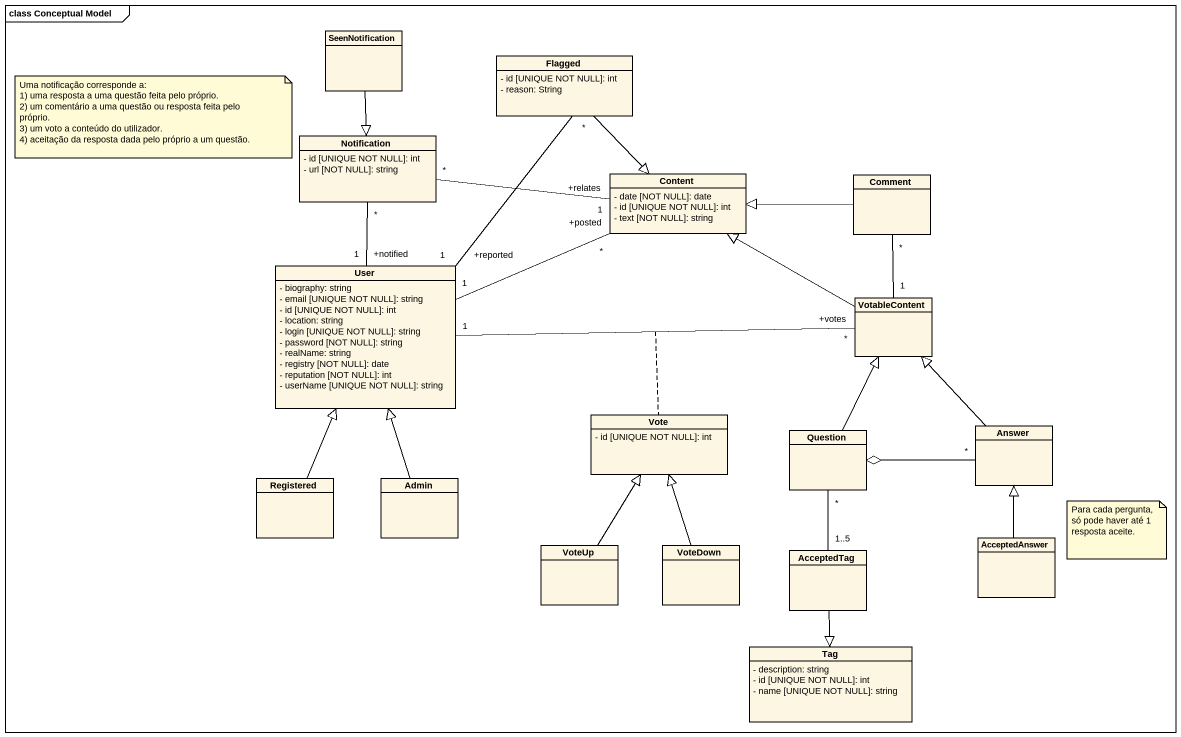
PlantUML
@startuml
mainframe class Conceptual Model
hide circle
hide empty members
skinparam classAttributeIconSize 0
class SeenNotification
class Flagged {
  - id [UNIQUE NOT NULL]: int
  - reason: String
}
class Notification {
  - id [UNIQUE NOT NULL]: int
  - url [NOT NULL]: string
}
class Content {
  - date [NOT NULL]: date
  - id [UNIQUE NOT NULL]: int
  - text [NOT NULL]: string
}
class Comment
class User {
  - biography: string
  - email [UNIQUE NOT NULL]: string
  - id [UNIQUE NOT NULL]: int
  - location: string
  - login [UNIQUE NOT NULL]: string
  - password [NOT NULL]: string
  - realName: string
  - registry [NOT NULL]: date
  - reputation [NOT NULL]: int
  - userName [UNIQUE NOT NULL]: string
}
class VotableContent
class Vote {
  - id [UNIQUE NOT NULL]: int
}
class Question
class Answer
class Registered
class Admin
class AcceptedAnswer
class VoteUp
class VoteDown
class AcceptedTag
class Tag {
  - description: string
  - id [UNIQUE NOT NULL]: int
  - name [UNIQUE NOT NULL]: string
}
SeenNotification --|> Notification
Flagged --|> Content
Flagged "*" -- "+reported\n1" User
Notification "*" -right- "+relates\n1" Content
Notification "*" -- "+notified\n1" User
Content "+posted\n*" -left- "1" User
Comment -left-|> Content
Comment "*" -- "1" VotableContent
User "1" -right- "+votes\n*" VotableContent
(User, VotableContent) .. Vote
VotableContent -left-|> Content
Question -up-|> VotableContent
Answer -up-|> VotableContent
Answer "*" -left-o Question
Registered -up-|> User
Admin -up-|> User
AcceptedAnswer -up-|> Answer
VoteUp -up-|> Vote
VoteDown -up-|> Vote
AcceptedTag "1..5" -up- "*" Question
AcceptedTag --|> Tag
note as N1
  Uma notificação corresponde a:
  1) uma resposta a uma questão feita pelo próprio.
  2) um comentário a uma questão ou resposta feita pelo próprio.
  3) um voto a conteúdo do utilizador.
  4) aceitação da resposta dada pelo próprio a um questão.
end note
note as N2
  Para cada pergunta, só pode haver até 1 resposta aceite.
end note
@enduml
